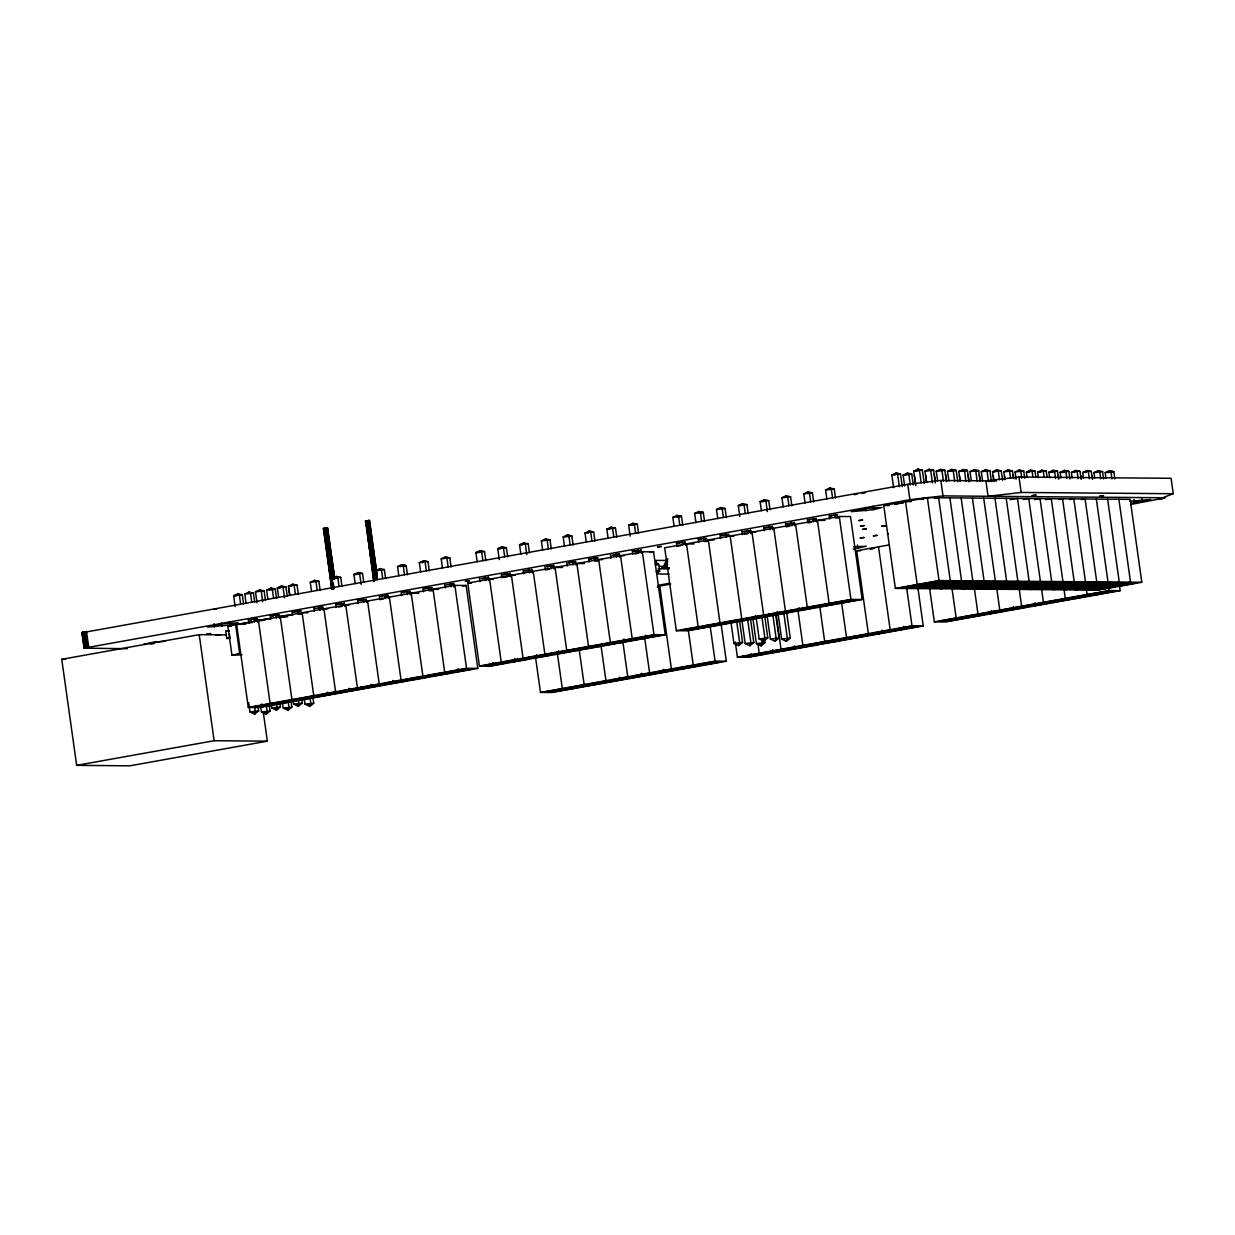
<?xml version="1.0" encoding="UTF-8"?>
<svg xmlns="http://www.w3.org/2000/svg" width="1235" height="1235" viewBox="0 0 1235 1235"><rect width="100%" height="100%" fill="white"/><g stroke="black" fill="none" stroke-linecap="round" stroke-linejoin="round"><path stroke-width="1.5" d="M658.023 570.539L657.885 573.997L669.231 574.09M85.061 648.36L84.088 648.267L81.834 632.706L85.462 631.656L87.623 647.078L84.659 647.804L82.483 632.382M261.094 706.914L276.563 704.135L268.566 704.073L253.113 706.852L261.094 706.914L261.835 703.919M326.565 695.181L342.033 692.403L334.037 692.341L318.584 695.12L326.565 695.181L327.306 692.187M360.975 686.876L363.846 688.497L355.865 688.435L340.397 691.199L348.378 691.276L349.135 688.281M370.207 687.355L385.675 684.591L377.694 684.514L362.225 687.293L370.207 687.355L370.948 684.375M392.035 683.449L407.504 680.67L399.507 680.608L384.054 683.387L392.035 683.449L392.776 680.454M457.506 671.716L472.974 668.938L464.977 668.876L449.525 671.655L457.506 671.716L458.247 668.722M492.209 665.495L507.678 662.732L499.696 662.655L484.228 665.433L492.209 665.495L492.966 662.5M514.038 661.589L529.506 658.811L521.525 658.749L506.057 661.512L514.038 661.589L514.779 658.595M535.866 657.668L551.319 654.905L543.338 654.843L527.87 657.607L535.866 657.668L536.608 654.689M557.68 653.763L573.148 650.999L565.167 650.922L549.698 653.701L557.68 653.763L558.436 650.768M623.15 642.03L638.619 639.267L630.637 639.19L615.169 641.968L623.15 642.03L623.907 639.035M618.75 680.192L634.219 677.428L626.222 677.367L610.769 680.13L618.75 680.192L619.491 677.212M644.979 638.125L660.447 635.346L652.466 635.284L636.998 638.047L644.979 638.125L645.72 635.13M640.564 676.286L656.032 673.523L648.051 673.446L632.582 676.224L640.564 676.286L641.32 673.291M662.392 672.38L677.861 669.602L669.879 669.54L654.411 672.303L662.392 672.38L663.149 669.385M754.616 618.473L770.069 615.709L762.088 615.632L746.619 618.411L754.616 618.473L755.357 615.478M750.201 656.634L765.669 653.871L757.688 653.809L742.22 656.572L750.201 656.634L750.957 653.655M776.429 614.567L791.897 611.788L783.916 611.726L768.448 614.49L776.429 614.567L777.185 611.572M772.029 652.728L787.498 649.965L779.517 649.888L764.048 652.667L772.029 652.728L772.77 649.733M798.258 610.646L813.726 607.882L805.745 607.821L790.277 610.584L798.258 610.646L798.999 607.666M793.858 648.823L809.311 646.044L801.33 645.982L785.861 648.745L793.858 648.823L794.599 645.828M881.142 633.169L896.61 630.406L888.629 630.344L873.16 633.107L881.142 633.169L881.898 630.19M902.97 629.263L918.439 626.5L910.442 626.423L894.989 629.202L902.97 629.263L903.711 626.269M941.255 584.093L956.724 581.33L948.742 581.253L933.274 584.031L941.255 584.093L942.012 581.098M953.235 588.292L968.703 585.513L960.722 585.452L945.254 588.215L953.235 588.292L953.976 585.297M964.504 588.385L979.972 585.606L971.976 585.544L956.523 588.308L964.504 588.385L965.245 585.39M975.774 588.477L991.226 585.699L983.245 585.637L967.777 588.416L975.774 588.477L976.514 585.483M987.027 588.57L1002.496 585.791L994.515 585.73L979.046 588.508L987.027 588.57L987.784 585.575M997.587 584.572L1013.055 581.793L1005.074 581.731L989.605 584.495L997.587 584.572L998.343 581.577M990.779 613.533L1006.247 610.754L998.266 610.692L982.798 613.455L990.779 613.533L991.52 610.538M998.297 588.663L1013.765 585.899L1005.784 585.822L990.316 588.601L998.297 588.663L999.038 585.668M1008.856 584.664L1024.324 581.886L1016.343 581.824L1000.875 584.587L1008.856 584.664L1009.597 581.67M1009.566 588.755L1025.035 585.992L1017.038 585.915L1001.585 588.694L1009.566 588.755L1010.307 585.76M1012.607 609.611L1028.06 606.848L1020.079 606.786L1004.611 609.55L1012.607 609.611L1013.348 606.632M1020.125 584.757L1035.594 581.978L1027.597 581.917L1012.144 584.68L1020.125 584.757L1020.866 581.762M1020.836 588.848L1036.288 586.085L1028.307 586.008L1012.839 588.786L1020.836 588.848L1021.577 585.869M1031.379 584.85L1046.848 582.071L1038.867 582.009L1023.398 584.788L1031.379 584.85L1032.136 581.855M1034.421 605.706L1049.889 602.942L1041.908 602.865L1026.439 605.644L1034.421 605.706L1035.177 602.711M1042.649 584.942L1058.117 582.164L1050.136 582.102L1034.668 584.881L1042.649 584.942L1043.405 581.947M1053.918 585.035L1069.387 582.272L1061.405 582.194L1045.937 584.973L1053.918 585.035L1054.659 582.04M1065.188 585.128L1080.656 582.364L1072.659 582.287L1057.206 585.066L1065.188 585.128L1065.928 582.133M1076.457 585.22L1091.91 582.457L1083.929 582.38L1068.46 585.158L1076.457 585.22L1077.198 582.241M1099.69 589.512L1115.159 586.748L1107.178 586.671L1091.709 589.45L1099.69 589.512L1100.431 586.517M730.78 620.943L733.945 643.42L738.638 645.643L739.641 642.401L736.739 621.792M742.019 621.035L745.168 643.528L749.877 645.735L750.865 642.509L747.715 620.016M767.228 616.527L770.393 639.004L775.086 641.227L776.089 637.986L772.662 613.625M778.204 614.752L781.631 639.112L786.324 641.32L787.312 638.094L783.901 613.733M662.022 567.22L663.01 568.1L662.022 567.22L663.488 566.958L666.962 558.915L667.842 558.915L664.029 567.76L667.672 561.323M667.116 563.762L665.727 566.973L664.26 567.236L664.384 568.115L667.116 567.791L664.384 568.115M666.252 567.776L667.641 564.565M894.804 475.043L895.992 473.098L900.5 474.024L902.276 486.744M906.058 475.151L907.262 473.206L911.754 474.116L913.298 485.015M924.305 483.302L922.313 470.118L917.821 469.192L916.617 471.137L913.684 471.106L915.722 485.633M950.425 471.415L951.614 469.47L956.122 470.396L957.851 481.758M961.679 471.508L962.883 469.562L967.375 470.489L968.919 481.388M269.539 590.145L270.758 588.184L275.235 589.126L276.517 598.203M291.367 586.224L292.572 584.279L297.064 585.205L298.33 594.282M400.48 566.68L401.699 564.719L406.176 565.661L407.457 574.738M422.308 562.759L423.512 560.813L428.005 561.74L429.271 570.817M566.139 536.993L567.344 535.033L571.836 535.975L573.102 545.052M587.953 533.088L589.172 531.127L593.649 532.053L594.93 541.131M748.209 513.667L746.928 504.59L742.451 503.664L741.232 505.609L738.298 505.594L739.827 516.477M1074.342 472.465L1075.562 470.504L1080.038 471.43L1081.057 478.701M1085.611 472.557L1086.815 470.597L1091.308 471.538L1092.327 478.794M1108.135 472.743L1109.354 470.782L1113.831 471.724L1114.85 478.979M258.069 707.176L258.609 710.928L254.688 714.139L249.964 711.916L248.652 702.545M269.276 705.401L270.064 711.036L266.142 714.231L261.419 712.024L260.631 706.405M279.913 703.271L280.438 707.022L276.517 710.218L271.808 708.01L271.268 704.259M291.105 701.495L291.892 707.115L287.987 710.326L283.263 708.118L282.475 702.499M301.741 699.365L302.266 703.101L298.361 706.312L293.637 704.104L293.112 700.353M312.934 697.59L313.736 703.209L309.815 706.42L305.091 704.197L304.304 698.578M738.638 645.643L742.575 642.432L739.41 619.939M749.877 645.735L753.813 642.524L750.386 618.164M764.897 617.299L767.784 637.924L763.847 641.119L759.154 638.912L756.252 618.303M764.511 638.881L765.052 642.632L761.1 645.843L756.407 643.62L752.717 617.392M775.086 641.227L779.023 638.016L775.595 613.656M786.324 641.32L790.261 638.109L786.571 611.881M331.767 589.11L323.971 528.41L327.615 528.024L334.531 577.177M327.615 528.024L323.261 528.626M373.696 581.608L365.9 520.892L369.543 520.522L377.2 575.309M369.543 520.522L365.205 521.108M257.003 602.711L255.475 591.812L259.582 589.898L264.105 590.824L265.386 599.901M246.058 603.112L244.777 594.035L248.93 592.105L253.407 593.032L254.688 602.109M267.872 599.191L266.606 590.114L270.758 588.184L275.235 589.126L271.438 589.805M289.7 595.285L288.419 586.208L292.572 584.279L297.064 585.205M311.529 591.38L310.247 582.303L314.4 580.373L318.877 581.299L320.158 590.376M335.009 578.412L332.076 578.381L336.229 576.452L340.706 577.393L341.987 586.471M376.999 579.647L375.718 570.57L379.871 568.64L384.347 569.567L385.629 578.644M398.812 575.726L397.546 566.649L401.699 564.719L406.176 565.661L402.378 566.34M420.641 571.82L419.36 562.743L423.512 560.813L428.005 561.74M442.47 567.915L441.188 558.837L445.341 556.908L449.818 557.834L451.099 566.911M542.644 549.961L541.378 540.884L545.53 538.954L550.007 539.88L551.289 548.957M564.472 546.04L563.191 536.963L567.344 535.033L571.836 535.975L568.038 536.654M586.301 542.134L585.019 533.057L589.172 531.127L593.649 532.053M674.109 526.403L672.828 517.326L676.981 515.396L681.458 516.323L682.739 525.4M695.923 522.482L694.657 513.405L698.809 511.475L703.286 512.417L704.567 521.494M717.751 518.577L716.47 509.499L720.622 507.57L725.115 508.496L726.381 517.588M745.276 513.652L743.995 504.575L742.451 503.664L738.298 505.594L746.928 504.59M783.222 506.844L781.94 497.767L786.093 495.837L790.585 496.763L791.851 505.856M805.05 502.938L803.769 493.861L807.922 491.931L812.398 492.858L813.68 501.935M826.863 499.017L825.597 489.94L829.75 488.026L834.227 488.952L835.508 498.029M893.646 487.732L891.855 475.027L895.992 473.098L900.5 474.024M904.653 486.019L903.125 475.12L907.262 473.206L911.754 474.116L907.957 474.796M921.171 482.808L919.38 470.087L917.821 469.192L913.684 471.106L922.313 470.118M926.482 482.098L924.953 471.214L929.075 469.285L933.583 470.211L935.374 482.916M937.689 480.847L936.207 471.307L940.344 469.377L944.852 470.303L946.38 481.202M948.959 480.94L947.477 471.399L951.614 469.47L956.122 470.396L952.324 471.075M960.027 480.569L958.746 471.492L962.883 469.562L967.375 470.489L963.578 471.168M971.281 480.662L970.015 471.585L974.137 469.671L978.645 470.581L980.173 481.48M982.551 480.755L981.285 471.677L985.407 469.763L989.914 470.689L991.443 481.573M1004.827 479.134L1003.808 471.863L1007.945 469.948L1012.438 470.875L1013.472 478.13M1016.096 479.226L1015.077 471.955L1019.199 470.041L1023.707 470.967L1024.726 478.223M1072.165 477.883L1071.409 472.434L1075.562 470.504L1080.038 471.43M1083.435 477.976L1082.663 472.526L1086.815 470.597L1091.308 471.538M1094.704 478.068L1093.932 472.619L1098.085 470.689L1102.577 471.631L1103.596 478.887M1105.973 478.161L1105.201 472.712L1109.354 470.782L1113.831 471.724L1110.033 472.403M219.753 635.377L220.478 635.099L216.094 635.346M344.148 603.529L336.584 604.394L342.574 603.853M365.961 599.608L358.397 600.488L362.318 600.272M509.993 573.796L502.429 574.676L508.419 574.136M531.822 569.891L524.258 570.755L528.179 570.539M640.934 550.331L633.37 551.211L639.36 550.671M771.875 526.866L764.311 527.746L770.3 527.206M793.704 522.961L786.139 523.825L790.06 523.609M658.579 587.32L657.344 587.057M1162.691 497.736L1173.25 493.722L1171.089 478.3L1018.999 477.034L985.9 480.847L988.077 496.269L1021.16 492.456L1173.25 493.722M82.899 632.938L81.819 632.752L907.756 484.29L940.838 480.477L996.537 480.94M1164.389 497.767L943.015 495.899L909.917 499.712L83.995 648.143L127.159 648.715M241.983 654.828L231.964 655.26L227.873 626.207L249.717 622.301M231.964 655.26L239.636 653.269L235.545 624.215M255.275 619.491C262.546 617.809 244.839 620.109 251.168 620.047M229.926 625.018L238.293 622.857L223.566 623.675L207.387 627.056L229.926 625.018L229.448 621.591M277.103 615.586C284.359 613.888 266.667 616.203 272.997 616.141M854.404 494.726L857.368 494.093M259.798 620.726L263.889 620.001M243.959 624.308L245.719 623.937M281.626 616.821L285.702 616.095M386.215 596.026C393.486 594.344 375.78 596.644 382.109 596.582M408.044 592.121C415.3 590.423 397.608 592.738 403.938 592.677M552.076 566.309C559.332 564.611 541.64 566.927 547.969 566.865M573.889 562.404C581.16 560.705 563.453 563.021 569.798 562.959M683.017 542.844C690.272 541.146 672.581 543.462 678.91 543.4M704.83 538.939C712.101 537.24 694.394 539.556 700.739 539.494M813.958 519.379C821.213 517.681 803.522 519.997 809.851 519.935M835.771 515.474C843.042 513.775 825.335 516.091 831.68 516.029M897.258 503.695L894.773 504.343L896.888 504.359M873.732 509.638L882.083 507.477L867.356 508.295L851.177 511.691L873.732 509.638L873.238 506.211M888.459 533.721L887.394 533.983L888.305 533.999M853.231 549.127L866.275 546.24L853.462 546.843M869.903 548.834L873.546 548.186M1130.689 503.324L1150.696 499.496L1129.701 501.287M86.496 631.456L88.673 646.878M1159.727 499.326L1164.96 497.921L1130.426 504.513M891.855 475.027L897.552 474.008L899.342 486.713M903.125 475.12L908.821 474.101L910.349 484.985M924.953 471.214L933.583 470.211M255.475 591.812L264.105 590.824M244.777 594.035L253.407 593.032M266.606 590.114L272.302 589.095L273.568 598.172M288.419 586.208L294.115 585.189L295.397 594.267M310.247 582.303L318.877 581.299M332.076 578.381L340.706 577.393M375.718 570.57L384.347 569.567M397.546 566.649L403.243 565.63L404.509 574.707M419.36 562.743L425.056 561.724L426.337 570.802M441.188 558.837L449.818 557.834M541.378 540.884L550.007 539.88M563.191 536.963L568.887 535.944L570.169 545.021M585.019 533.057L590.716 532.038L591.982 541.115M672.828 517.326L681.458 516.323L677.66 517.002M694.657 513.405L703.286 512.417L699.489 513.096M716.47 509.499L725.115 508.496M781.94 497.767L790.585 496.763M803.769 493.861L812.398 492.858L808.601 493.537M825.597 489.94L834.227 488.952M936.207 471.307L944.852 470.303M947.477 471.399L953.173 470.381L954.701 481.264M958.746 471.492L964.442 470.473L965.971 481.357M970.015 471.585L978.645 470.581L974.847 471.276M981.285 471.677L989.914 470.689M1003.808 471.863L1012.438 470.875M1015.077 471.955L1023.707 470.967M883.72 505.486L927.361 497.659L1130.149 499.357L1141.804 582.272L1098.147 590.098L895.375 588.4L883.72 505.486L889.354 505.532M1071.409 472.434L1077.105 471.415L1078.124 478.671M895.946 504.081L901.643 503.046M934.988 498.415L938.631 497.751L950.286 580.666L906.629 588.493M1082.663 472.526L1088.359 471.508L1089.378 478.763M454.866 585.375L236.641 624.493L248.281 707.408L259.551 707.501L477.791 668.382L466.135 585.467L454.866 585.375L466.521 668.289L477.791 668.382M467.756 583.074L642.339 551.783L653.608 551.875L665.264 634.79L490.681 666.082L479.412 665.989L467.756 583.074L471.508 583.105M839.275 516.492L664.677 547.784L676.332 630.699L687.602 630.792L862.184 599.5L850.529 516.585L839.275 516.492L850.93 599.407L862.184 599.5M239.621 624.431L243.418 623.752M261.45 620.526L265.247 619.846M281.395 616.96L285.192 616.28M252.65 622.394L248.868 623.073L248.343 619.445M282.861 616.975L285.702 616.45M338.05 607.095L341.848 606.416L341.339 602.788M383.591 598.929L379.809 599.608L379.284 595.98M503.71 577.409L507.508 576.73L506.998 573.102M549.251 569.242L545.453 569.922L544.944 566.294M634.651 553.944L638.449 553.265L637.939 549.637M680.701 545.685L676.904 546.364L676.394 542.736M744.273 534.292L748.07 533.613L747.561 529.985M789.829 526.141L786.031 526.82L785.522 523.177M811.642 522.22L807.844 522.899L807.335 519.271M1093.932 472.619L1102.577 471.631M462.492 586.131L466.135 585.467M649.965 552.524L653.608 551.875M263.364 712.765L267.347 741.17L129.876 765.808L76.663 765.36L61.75 659.305L199.221 634.667L225.835 634.898M1105.201 472.712L1110.898 471.693L1111.917 478.964M230.111 638.464L226.777 638.433L225.758 631.208L228.984 630.622M226.777 638.433L230.003 637.862L229.494 634.234M1010.215 499.712L1017.486 498.415L1029.141 581.33L985.499 589.157M655.43 564.765L658.656 564.194L659.675 571.419L656.449 571.99M1023.29 499.48L1028.755 498.508L1040.41 581.423L996.753 589.249M1034.559 499.588L1040.024 498.6L1051.68 581.515L1008.022 589.342M662.886 567.236L664.368 566.973L663.488 566.958M662.145 568.1L664.893 567.76M1045.829 499.681L1051.278 498.693L1062.934 581.608L1019.292 589.435M666.483 567.266L666.607 568.131L668.49 567.791M669.355 567.807L666.607 568.131M1058.92 499.449L1062.548 498.786L1074.203 581.716L1030.561 589.527M1070.174 499.542L1073.817 498.894L1085.472 581.808L1041.815 589.62M1081.443 499.635L1085.086 498.986L1096.742 581.901L1053.084 589.712M658.131 585.297L669.432 583.275M670.667 584.078L659.768 586.038L671.408 668.953L682.677 669.046M879.613 633.756L868.344 633.663L856.689 550.748L889.416 544.882M870.814 549.004L874.612 548.325M895.375 588.4L939.017 580.573L1141.804 582.272M248.281 707.408L466.521 668.289M479.412 665.989L653.994 634.697L665.264 634.79M676.332 630.699L850.93 599.407M917.898 588.586L961.54 580.774L949.9 497.844M348.378 691.276L363.846 688.497M929.168 588.678L972.809 580.867L961.154 497.952M249.964 711.916L258.609 710.928M271.808 708.01L280.438 707.022M293.637 704.104L302.266 703.101M940.437 588.771L984.079 580.959L972.424 498.045M283.263 708.118L291.892 707.115M305.091 704.197L313.736 703.209M951.691 588.863L995.348 581.052L983.693 498.137M962.96 588.971L1006.602 581.145L994.962 498.23M974.23 589.064L1017.872 581.237L1006.216 498.322M733.945 643.42L742.575 642.432M759.154 638.912L767.784 637.924M745.168 643.528L753.813 642.524M770.393 639.004L779.023 638.016M76.663 765.36L214.118 740.722L267.347 741.17M756.407 643.62L765.052 642.632M1064.354 589.821L1107.996 581.994L1096.34 499.079M1075.623 589.913L1119.265 582.086L1107.61 499.172M1086.893 590.006L1130.534 582.179L1118.879 499.264M535.712 658.502L540.467 692.418L715.065 661.126L726.319 661.234L721.024 623.536M735.288 642.061L737.403 657.128L911.986 625.836L923.255 625.944L917.96 588.246M929.554 587.922L934.324 621.838L1108.922 590.562L1120.176 590.654L1119.651 586.872M726.319 661.234L551.736 692.511L540.467 692.418M923.255 625.944L748.672 657.221L737.403 657.128M1120.176 590.654L945.593 621.931L934.324 621.838M862.061 493.367L865.195 492.873M213.578 609.472L216.696 608.979M724.59 535.342C738.607 532.933 714.324 535.82 722.552 535.573M593.649 558.807C607.666 556.398 583.383 559.285 591.611 559.038M449.602 584.618L453.909 583.723L446.144 584.942M427.789 588.539C441.806 586.116 417.523 589.002 425.751 588.771M509.299 575.772L512.17 575.51L509.144 576.05M531.405 572.237L533.458 571.805L531.59 571.913M318.661 608.083L322.968 607.188L315.203 608.407M296.848 612.004C310.865 609.581 286.582 612.467 294.81 612.236M239.744 624.277L245.935 623.567M279.218 616.404L293.374 614.474M257.389 620.31L271.546 618.38M921.403 499.434L923.672 499.172M744.381 531.667L750.71 530.541L742.945 531.745M613.44 555.133L619.769 554.006L612.004 555.21M482.499 578.597L488.828 577.471L481.063 578.675M150.346 644.083L153.85 643.682M901.843 503.077L903.449 502.985M1002.65 480.322L1001.184 470.782L998.235 470.751L992.539 471.77L993.82 480.847M1035.748 476.509L1034.976 471.06L1032.028 471.029L1026.347 472.063L1027.103 477.497M1047.002 476.602L1046.246 471.152L1043.297 471.137L1037.601 472.156L1038.373 477.59M1058.534 478.516L1057.5 471.245L1048.87 472.249L1049.642 477.698M1069.989 479.072L1068.769 471.338L1060.139 472.341L1060.896 477.791M995.487 471.801L992.539 471.77L996.676 469.856L1001.184 470.782M1029.28 472.079L1026.347 472.063L1030.469 470.134L1034.976 471.06M1040.549 472.171L1037.601 472.156L1041.738 470.226L1046.246 471.152M1051.819 472.264L1048.87 472.249L1053.007 470.319L1057.5 471.245M1063.073 472.357L1060.139 472.341L1064.292 470.412L1068.769 471.338M911.168 501.626L905.533 501.58L917.188 584.495L1119.975 586.177M770.038 509.762L768.757 500.684L765.823 500.654L760.127 501.672L761.393 510.75M763.06 501.703L760.127 501.672L764.28 499.743L768.757 500.684M838.303 518.005L835.369 517.974L834.86 514.347M824.965 520.46L817.446 520.398L829.102 603.313L840.371 603.421M638.572 533.319L637.306 524.242L628.661 525.23L630.19 536.129M631.61 525.261L628.661 525.23L632.814 523.3L637.306 524.242M616.759 537.225L615.478 528.148L612.545 528.132L606.848 529.151L608.114 538.228M609.781 529.167L606.848 529.151L611.001 527.221L615.478 528.148M755.727 532.162L751.976 532.131L763.631 615.045L774.901 615.154M733.914 536.083L730.147 536.052L741.803 618.967L753.072 619.059M713.969 540.004L708.334 539.957L719.99 622.872L731.244 622.965M707.362 541.47L704.429 541.439L703.919 537.812M694.024 543.925L686.506 543.863L698.161 626.778L709.43 626.886M529.46 552.863L528.179 543.786L525.245 543.77L519.549 544.789L520.83 553.867M522.482 544.82L519.549 544.789L523.702 542.86L528.179 543.786M507.631 556.784L506.365 547.707L497.72 548.695L499.249 559.594M856.689 550.748L860.44 550.779M500.669 548.726L497.72 548.695L501.873 546.765L506.365 547.707M485.818 560.69L484.537 551.613L481.604 551.597L475.907 552.616L477.173 561.693M478.84 552.632L475.907 552.616L480.06 550.687L484.537 551.613M624.277 555.719L620.526 555.688L632.181 638.603L643.435 638.711M602.448 559.64L598.697 559.609L610.352 642.524L621.622 642.617M667.317 560.474L655.97 560.381L657.298 564.843M597.74 561.107L594.791 561.091L594.282 557.448M584.387 563.577L576.869 563.515L588.524 646.43L599.793 646.523M655.322 564.163L658.656 564.194M659.644 566.34L665.31 566.386M562.558 567.483L555.055 567.421L566.711 650.336L577.965 650.444M658.101 568.81L669.447 568.903M656.341 571.388L659.675 571.419M363.8 582.549L362.534 573.472L359.586 573.457L353.889 574.476L355.171 583.553M515.165 575.278L511.398 575.248L523.053 658.162L534.323 658.255M356.838 574.491L353.889 574.476L358.042 572.546L362.534 573.472M493.336 579.184L489.585 579.153L501.24 662.068L512.494 662.176M287.215 595.996L285.949 586.918L283 586.887L277.304 587.906L278.585 596.984M1098.363 594.56L1087.093 594.467L1086.291 588.817M280.252 587.937L277.304 587.906L281.41 585.992L285.949 586.918M438.672 589.342L433.053 589.296L444.693 672.211L455.962 672.303M432.08 590.793L429.147 590.762L428.638 587.134M1076.534 598.466L1065.265 598.373L1063.937 588.956M418.727 593.263L411.224 593.201L422.879 676.116L434.133 676.209M243.542 603.807L242.276 594.73L233.631 595.733L235.175 606.617M1054.705 602.387L1043.451 602.279L1041.584 589.095M236.58 595.749L233.631 595.733L237.737 593.803L242.276 594.73M1032.892 606.292L1021.623 606.2L1019.23 589.234M818.543 607.327L807.273 607.234L795.618 524.319M1011.064 610.198L999.794 610.105L996.877 589.373M349.505 604.965L345.754 604.934L357.409 687.849L368.663 687.941M796.714 611.232L785.46 611.14L773.805 528.225M989.235 614.119L977.981 614.011L974.261 587.628M327.676 608.87L323.925 608.84L335.58 691.754L346.85 691.847M967.422 618.025L956.152 617.932L951.907 587.783M307.731 612.807L302.112 612.761L313.752 695.675L325.021 695.768M301.139 614.258L298.206 614.227L297.697 610.599M287.786 616.728L280.283 616.666L291.939 699.581L303.192 699.674M901.426 629.85L890.157 629.757L878.517 546.843M227.873 626.207L231.115 626.238M225.758 631.208L229.093 631.224M857.785 637.677L846.515 637.569L841.483 601.769M790.261 638.109L781.631 639.112L784.565 639.128M81.85 632.799L85.709 632.829M835.956 641.582L824.687 641.49L819.654 605.675M814.143 645.488L802.874 645.396L798.103 611.479M792.314 649.409L781.045 649.301L776.012 613.502M770.486 653.315L759.216 653.222L757.904 643.79M556.151 654.349L544.882 654.257L533.227 571.342M61.75 659.305L65.548 659.336M704.506 665.14L693.236 665.048L688.466 631.116M660.864 672.967L649.595 672.859L644.562 637.059M639.035 676.873L627.766 676.78L622.733 640.965M617.207 680.778L605.937 680.686L600.905 644.886M412.32 680.115L401.051 680.022L389.396 597.107M595.394 684.684L584.124 684.591L579.091 648.792M390.492 684.036L379.222 683.943L367.582 601.028M573.565 688.605L562.295 688.512L557.525 654.581M281.379 703.579L270.11 703.487L258.455 620.572M270.064 711.036L261.419 712.024L264.367 712.055L266.142 714.231L267.115 711.005L266.328 705.386M1163.895 497.751L1164.59 497.782M164.965 641.351L154.854 641.922L143.723 644.253L144.896 644.5M974.137 469.671L975.712 470.566L977.24 481.465M940.344 469.377L941.904 470.288L943.447 481.171M929.075 469.285L930.65 470.18L932.425 482.9M1098.085 470.689L1099.629 471.6L1100.647 478.856M829.75 488.026L831.294 488.921L832.56 497.998M720.622 507.57L722.166 508.48L723.448 517.558M698.809 511.475L700.353 512.386L701.619 521.463M445.341 556.908L446.885 557.803L448.166 566.88M314.4 580.373L315.944 581.268L317.225 590.345M308.04 704.228L309.815 706.42L310.788 703.178L310 697.559M296.57 704.12L298.361 706.312L298.808 699.334M286.196 708.134L287.987 710.326L288.959 707.099L288.172 701.465M274.741 708.041L276.517 710.218L276.964 703.24M252.913 711.947L254.688 714.139L255.136 707.161M762.088 638.943L763.847 641.119L764.851 637.893L761.949 617.284M759.355 643.651L761.1 645.843L762.103 642.601L761.578 638.85M1141.85 498.23L1142.329 501.657M1134.023 499.449L1134.502 502.877M1109.354 470.782L1109.555 472.218M1108.382 586.779L1108.922 590.562M1092.018 475.629L1092.527 479.257M1080.748 475.537L1081.258 479.165M1066.855 478.578L1065.836 471.322L1064.292 470.412L1064.493 471.832M1058.21 475.351L1058.719 478.979M1055.585 478.485L1054.566 471.23L1053.007 470.319L1053.208 471.755M1044.069 476.571L1043.297 471.137L1041.738 470.226L1041.939 471.646M1032.8 476.478L1032.028 471.029L1030.469 470.134L1030.669 471.554M1021.793 478.207L1020.774 470.936L1019.199 470.041L1019.4 471.461M1018.999 477.034L1021.16 492.456M1013.148 474.966L1013.657 478.609M1010.523 478.115L1009.504 470.844L1007.945 469.948L1008.146 471.369M1004.518 475.969L1005.028 479.597M999.516 479.828L998.235 470.751L996.676 469.856L996.877 471.276M993.249 475.876L994.021 481.326M988.509 481.557L986.966 470.659L985.407 469.763L985.607 471.183M979.355 474.688L980.127 480.137M968.086 474.595L969.104 481.851M959.456 475.583L960.212 481.033M945.562 474.41L946.581 481.665M940.838 480.477L943.015 495.899M934.293 474.317L935.312 481.573M925.663 475.305L926.682 482.576M927.361 497.659L939.017 580.573M917.821 469.192L918.006 470.612M914.394 475.213L915.66 484.29M907.756 484.29L909.917 499.712M906.691 588.153L911.986 625.836M865.426 507.446L865.905 510.873M857.445 544.975L857.924 548.402M829.164 515.365L829.673 518.993M815.98 518.283L816.489 521.911M810.747 501.919L809.465 492.842L807.922 491.931L808.122 493.352M813.031 518.252L813.541 521.88M794.151 522.189L794.661 525.817M788.918 505.825L787.637 496.748L786.093 495.837L786.294 497.257M791.218 522.158L791.728 525.801M772.323 526.095L772.832 529.738M767.352 511.552L765.823 500.654L764.28 499.743L764.48 501.178M769.39 526.079L769.899 529.707M763.693 527.098L764.203 530.726M750.51 530.016L751.019 533.644M742.451 503.664L742.652 505.084M741.865 531.004L742.374 534.631M725.748 533.89L726.257 537.534M720.051 534.909L720.561 538.553M698.223 538.831L698.732 542.458M710.032 625.327L715.065 661.126M685.039 541.748L685.548 545.376M679.806 525.384L678.524 516.307L676.981 515.396L677.181 516.817M682.09 541.717L682.6 545.345M665.125 567.251L665.248 568.115M642.339 551.783L653.994 634.697M640.872 549.652L641.382 553.28M635.639 533.288L634.358 524.211L632.814 523.3L633.015 524.736M632.243 550.656L632.752 554.283M619.044 553.573L619.553 557.201M613.81 537.21L612.545 528.132L611.001 527.221L611.202 528.642M616.111 553.542L616.62 557.17M610.414 554.561L610.924 558.189M588.586 558.467L589.095 562.11M575.402 561.385L575.911 565.012M572.469 561.369L572.978 564.997M567.344 535.033L567.544 536.469M566.772 562.388L567.282 566.016M553.573 565.306L554.083 568.934M548.34 548.942L547.074 539.865L545.53 538.954L545.731 540.374M550.64 565.275L551.15 568.903M531.76 569.212L532.27 572.839M526.774 554.654L525.245 543.77L523.702 542.86L523.902 544.28M528.812 569.181L529.321 572.824M523.115 570.2L523.625 573.843M509.931 573.117L510.441 576.745M504.698 556.753L503.417 547.676L501.873 546.765L502.074 548.201M501.302 574.121L501.811 577.748M488.103 577.038L488.612 580.666M482.87 560.675L481.604 551.597L480.06 550.687L480.261 552.107M485.17 577.007L485.679 580.635M479.473 578.026L479.983 581.654M453.399 583.26L453.909 586.887M450.451 583.229L450.96 586.857M444.754 584.248L445.279 587.875M422.941 588.153L423.451 591.797M409.758 591.071L410.267 594.699M406.809 591.056L407.318 594.683M401.699 564.719L401.9 566.155M401.113 592.074L401.622 595.702M387.929 594.992L388.438 598.62M382.696 578.613L381.414 569.536L379.871 568.64L380.071 570.061M384.98 594.961L385.49 598.589M369.311 520.46L377.277 577.177M368.987 520.475L377.215 579.076M369.898 528.287L370.423 532.069M371.226 537.75L371.75 541.532M372.291 545.314L373.078 550.98M373.618 554.762L374.143 558.544M374.946 564.21L375.471 567.992M368.539 520.506L376.783 579.107M368.03 520.568L376.274 579.169M367.474 520.63L375.702 579.23M366.903 520.722L375.147 579.323M366.378 520.799L374.606 579.416M370.716 553.249L371.241 557.031M373.109 570.261L373.634 574.043M365.9 520.892L374.406 581.392M365.761 521.155L366.286 524.937M366.826 528.703L367.351 532.486M367.891 536.268L368.678 541.949M369.219 545.731L371.071 558.961M371.611 562.743L373.464 575.973M365.545 520.985L374.035 581.469M366.1 598.898L366.61 602.526M361.129 584.34L359.586 573.457L358.042 572.546L358.243 573.966M363.167 598.867L363.677 602.495M357.471 599.886L357.98 603.529M344.287 602.803L344.797 606.431M339.038 586.44L337.772 577.362L336.229 576.452L336.429 577.887M327.368 527.978L334.747 579.03M327.275 528.163L329.93 547.059M330.455 550.841L333.913 575.417M327.043 527.993L334.222 579.03M326.611 528.024L333.79 579.061M326.102 528.071L333.28 579.122M325.546 528.148L332.724 579.184M333.249 582.966L334.052 588.647M324.975 528.225L333.604 589.28M335.642 603.807L336.152 607.435M324.45 528.318L332.941 588.817M326.133 541.856L326.657 545.638M331.181 577.779L331.706 581.562M323.971 528.41L332.477 588.91M323.616 528.487L332.107 588.987M323.369 528.565L331.814 589.157M322.458 606.725L322.968 610.352M319.51 606.694L320.019 610.322M313.813 607.713L314.338 611.34M288.758 588.014L289.793 595.27M292 611.618L292.51 615.262M284.529 597.786L283 586.887L281.41 585.992L281.611 587.412M278.817 614.536L279.326 618.164M275.868 614.521L276.378 618.148M270.758 588.184L270.959 589.62M270.172 615.539L270.681 619.167M262.7 601.692L261.172 590.793L259.582 589.898L259.782 591.318M256.988 618.442L257.498 622.085M251.755 602.078L250.473 593.001L248.93 592.105L249.13 593.526M254.04 618.426L254.549 622.054M240.609 603.792L239.328 594.714L237.737 593.803L237.938 595.224M221.621 622.81L222.115 626.238M213.995 623.69L214.473 627.118M199.221 634.667L214.118 740.722M84.983 631.764L87.145 647.186M84.52 631.857L86.697 647.279M84.103 631.95L86.265 647.372M83.718 632.042L85.879 647.464M83.347 632.135L85.524 647.557M83.023 632.212L85.2 647.649M82.745 632.305L84.906 647.727M82.282 632.459L84.567 648.344M82.112 632.521L84.366 648.329M206.971 633.987L210.583 633.57L206.971 633.987M465.471 581.33L469.084 580.913L465.471 581.33M657.653 546.889L661.265 546.472L657.653 546.889M858.973 520.537L862.586 520.12L858.973 520.537M860.486 526.064L864.099 525.647L860.486 526.064M862.74 529.367L866.353 528.95L862.74 529.367M881.898 526.249L885.51 525.832L881.898 526.249M860.286 537.935L863.898 537.518L860.286 537.935M873.423 535.805L877.035 535.388L873.423 535.805M1032.259 495.606L1035.872 495.189L1032.259 495.606M1099.86 496.177L1103.472 495.76L1099.86 496.177M915.66 585.066L900.192 587.845L908.173 587.906L923.641 585.143L915.66 585.066M937.473 581.16L922.005 583.939L930.001 584.001L945.454 581.222L937.473 581.16M926.914 585.174L911.461 587.937L919.442 587.999L934.91 585.236L926.914 585.174M290.395 700.168L274.926 702.931L282.908 703.008L298.376 700.23L290.395 700.168M312.223 696.247L296.755 699.025L304.736 699.087L320.205 696.324L312.223 696.247M421.336 676.703L405.867 679.466L413.848 679.543L429.317 676.765L421.336 676.703M443.164 672.782L427.696 675.56L435.677 675.622L451.146 672.859L443.164 672.782M586.995 647.016L571.527 649.78L579.508 649.857L594.977 647.078L586.995 647.016M608.809 643.111L593.34 645.874L601.337 645.936L616.79 643.173L608.809 643.111M696.617 627.365L681.149 630.143L689.145 630.205L704.598 627.442L696.617 627.365M718.446 623.459L702.977 626.222L710.959 626.299L726.427 623.521L718.446 623.459M740.274 619.553L724.806 622.317L732.787 622.378L748.256 619.615L740.274 619.553M827.558 603.9L812.09 606.678L820.086 606.74L835.539 603.977L827.558 603.9M849.387 599.994L833.918 602.757L841.899 602.834L857.368 600.056L849.387 599.994M938.183 585.266L922.715 588.03L930.696 588.092L946.164 585.328L938.183 585.266M960.012 581.345L944.543 584.124L952.525 584.186L967.993 581.423L960.012 581.345M949.453 585.359L933.984 588.122L941.965 588.2L957.434 585.421L949.453 585.359M971.281 581.438L955.813 584.217L963.794 584.279L979.262 581.515L971.281 581.438M982.535 581.546L967.067 584.309L975.063 584.371L990.516 581.608L982.535 581.546M993.804 581.639L978.336 584.402L986.317 584.464L1001.786 581.7L993.804 581.639M1039.577 586.116L1024.108 588.879L1032.089 588.941L1047.558 586.177L1039.577 586.116M1050.846 586.208L1035.378 588.971L1043.359 589.049L1058.827 586.27L1050.846 586.208M1062.115 586.301L1046.647 589.064L1054.628 589.141L1070.097 586.363L1062.115 586.301M1073.369 586.393L1057.901 589.157L1065.898 589.234L1081.351 586.455L1073.369 586.393M1095.198 582.488L1079.73 585.251L1087.711 585.313L1103.179 582.549L1095.198 582.488M1084.639 586.486L1069.17 589.249L1077.152 589.327L1092.62 586.548L1084.639 586.486M1106.467 582.58L1090.999 585.344L1098.98 585.405L1114.449 582.642L1106.467 582.58M1095.908 586.579L1080.44 589.357L1088.421 589.419L1103.889 586.64L1095.908 586.579M1117.721 582.673L1102.268 585.436L1110.25 585.513L1125.718 582.735L1117.721 582.673M1128.991 582.766L1113.522 585.529L1121.519 585.606L1136.972 582.827L1128.991 582.766M560.752 689.099L545.299 691.862L553.28 691.924L568.748 689.161L560.752 689.099M582.58 685.178L567.112 687.957L575.093 688.019L590.562 685.255L582.58 685.178M604.409 681.272L588.941 684.036L596.922 684.113L612.39 681.334L604.409 681.272M691.693 665.634L676.24 668.397L684.221 668.459L699.689 665.696L691.693 665.634M713.521 661.713L698.053 664.492L706.034 664.553L721.502 661.79L713.521 661.713M823.158 642.077L807.69 644.84L815.671 644.902L831.14 642.138L823.158 642.077M844.972 638.155L829.519 640.934L837.5 640.996L852.968 638.233L844.972 638.155M866.8 634.25L851.332 637.013L859.328 637.09L874.781 634.311L866.8 634.25M954.609 618.519L939.14 621.282L947.137 621.344L962.59 618.581L954.609 618.519M976.437 614.598L960.969 617.376L968.95 617.438L984.418 614.675L976.437 614.598M1063.736 598.96L1048.268 601.723L1056.249 601.8L1071.718 599.021L1063.736 598.96M1085.55 595.054L1070.081 597.817L1078.078 597.879L1093.531 595.116L1085.55 595.054M1107.378 591.133L1091.91 593.912L1099.891 593.973L1115.359 591.21L1107.378 591.133"/></g></svg>
